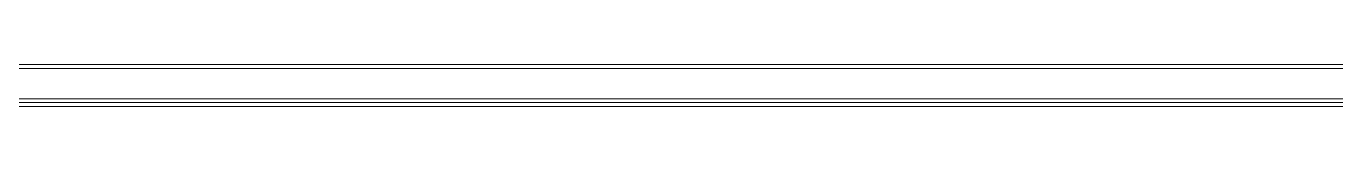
# Model space of a CAD drawing. Header units: metres. Extents: x 10 to 831, y 10 to 584.
# Drawn here: x 289 to 344.5, y 398.6 to 400.4 of the extents above; entities that cross this region are included whole.
import ezdxf

# ---------------------------------------------------------------- set-up
doc = ezdxf.new("R2010")
doc.units = ezdxf.units.M
doc.layers.add('VIS', color=8, linetype='Continuous', lineweight=13)

msp = doc.modelspace()

# ---------------------------------------------------------------- linework, layer by layer
at = {"layer": 'VIS'}
for p, q in [((422.24, 400.4), (193.76, 400.4)), ((193.76, 400.24), (422.24, 400.24)), ((422.24, 398.96), (193.76, 398.96)), ((193.76, 398.8), (422.24, 398.8)), ((194.16, 398.64), (421.84, 398.64))]:
    msp.add_line(p, q, dxfattribs=at)

doc.saveas('drawing.dxf')
